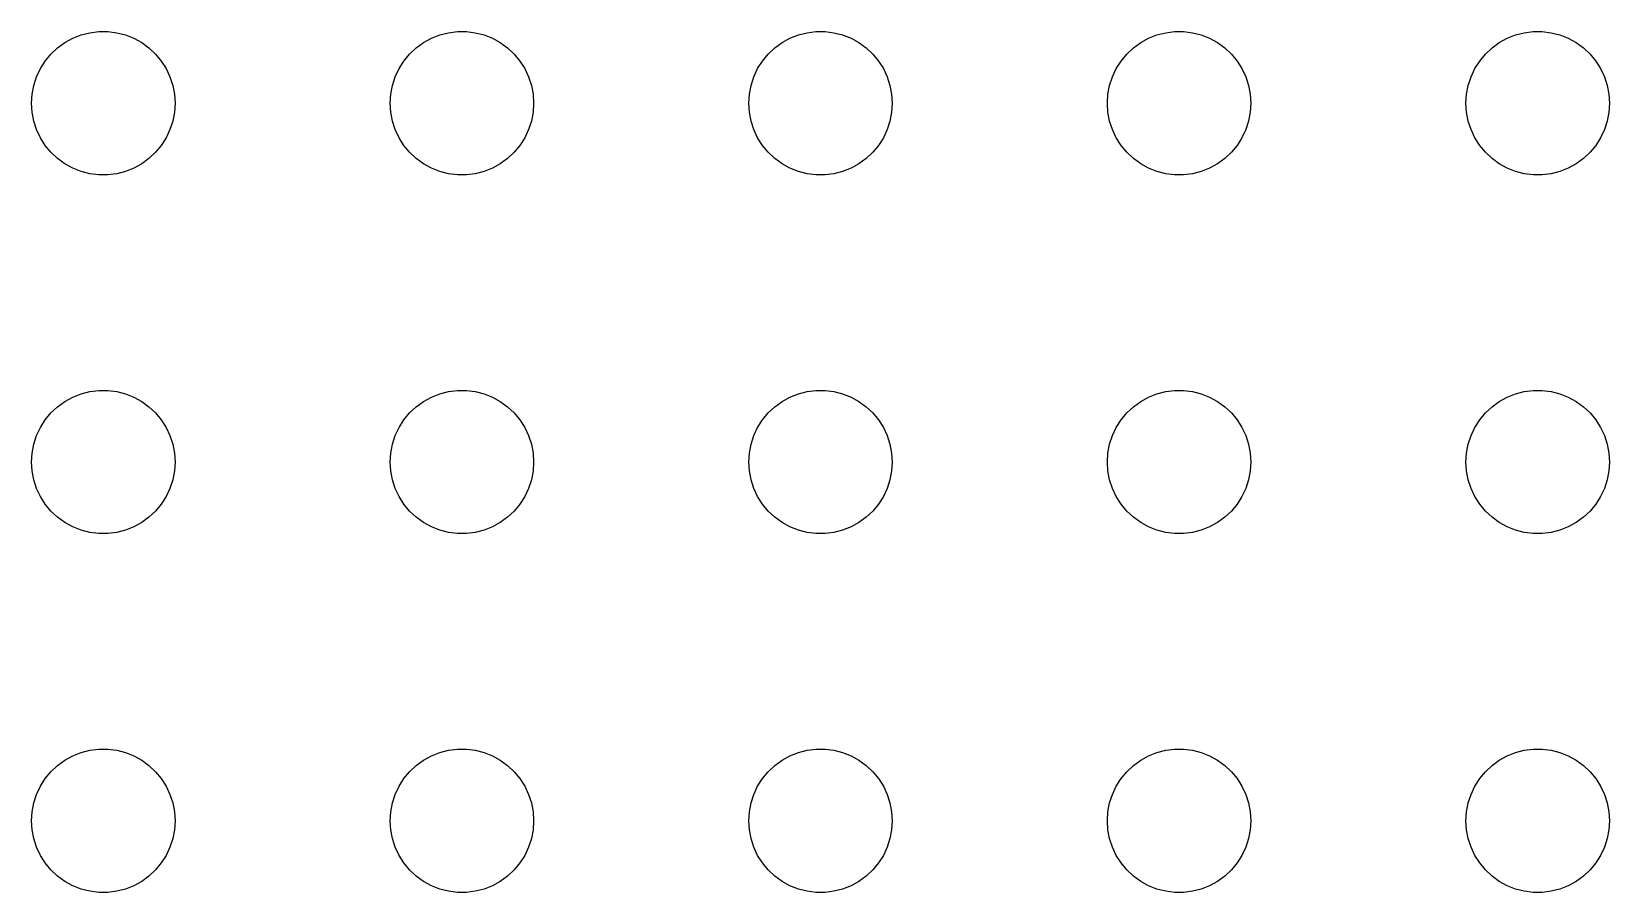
# Model space of a CAD drawing. Header units: metres. Extents: x -172 to 172, y -172 to 172.
# Drawn here: x -78 to -12, y -48 to -12 of the extents above; entities that cross this region are included whole.
import ezdxf

# ---------------------------------------------------------------- set-up
doc = ezdxf.new("R2010")
doc.units = ezdxf.units.M

msp = doc.modelspace()

# ---------------------------------------------------------------- linework, layer by layer
for p, q in [((-76.9123, -12.6884), (-76.6075, -12.467)), ((-76.6075, -12.467), (-76.2773, -12.2855)), ((-76.2773, -12.2855), (-75.927, -12.1468)), ((-75.927, -12.1468), (-75.5621, -12.0531)), ((-75.5621, -12.0531), (-75.1884, -12.0059)), ((-75.1884, -12.0059), (-74.8116, -12.0059)), ((-74.8116, -12.0059), (-74.4379, -12.0531)), ((-74.4379, -12.0531), (-74.073, -12.1468)), ((-74.073, -12.1468), (-73.7227, -12.2855)), ((-73.7227, -12.2855), (-73.3925, -12.467)), ((-73.3925, -12.467), (-73.0877, -12.6884)), ((-61.9123, -12.6884), (-61.6075, -12.467)), ((-61.6075, -12.467), (-61.2773, -12.2855)), ((-61.2773, -12.2855), (-60.927, -12.1468)), ((-60.927, -12.1468), (-60.5621, -12.0531)), ((-60.5621, -12.0531), (-60.1884, -12.0059)), ((-60.1884, -12.0059), (-59.8116, -12.0059)), ((-59.8116, -12.0059), (-59.4379, -12.0531)), ((-59.4379, -12.0531), (-59.0729, -12.1468)), ((-59.0729, -12.1468), (-58.7227, -12.2855)), ((-58.7227, -12.2855), (-58.3925, -12.467)), ((-58.3925, -12.467), (-58.0877, -12.6884)), ((-46.9123, -12.6884), (-46.6075, -12.467)), ((-46.6075, -12.467), (-46.2773, -12.2855)), ((-46.2773, -12.2855), (-45.927, -12.1468)), ((-45.927, -12.1468), (-45.5621, -12.0531)), ((-45.5621, -12.0531), (-45.1884, -12.0059)), ((-45.1884, -12.0059), (-44.8116, -12.0059)), ((-44.8116, -12.0059), (-44.4379, -12.0531)), ((-44.4379, -12.0531), (-44.0729, -12.1468)), ((-44.0729, -12.1468), (-43.7227, -12.2855)), ((-43.7227, -12.2855), (-43.3925, -12.467)), ((-43.3925, -12.467), (-43.0877, -12.6884)), ((-31.9123, -12.6884), (-31.6075, -12.467)), ((-31.6075, -12.467), (-31.2773, -12.2855)), ((-31.2773, -12.2855), (-30.927, -12.1468)), ((-30.927, -12.1468), (-30.5621, -12.0531)), ((-30.5621, -12.0531), (-30.1884, -12.0059)), ((-30.1884, -12.0059), (-29.8116, -12.0059)), ((-29.8116, -12.0059), (-29.4379, -12.0531)), ((-29.4379, -12.0531), (-29.0729, -12.1468)), ((-29.0729, -12.1468), (-28.7227, -12.2855)), ((-28.7227, -12.2855), (-28.3925, -12.467)), ((-28.3925, -12.467), (-28.0877, -12.6884)), ((-16.9123, -12.6884), (-16.6075, -12.467)), ((-16.6075, -12.467), (-16.2773, -12.2855)), ((-16.2773, -12.2855), (-15.927, -12.1468)), ((-15.927, -12.1468), (-15.5621, -12.0531)), ((-15.5621, -12.0531), (-15.1884, -12.0059)), ((-15.1884, -12.0059), (-14.8116, -12.0059)), ((-14.8116, -12.0059), (-14.4379, -12.0531)), ((-14.4379, -12.0531), (-14.0729, -12.1468)), ((-14.0729, -12.1468), (-13.7227, -12.2855)), ((-13.7227, -12.2855), (-13.3925, -12.467)), ((-13.3925, -12.467), (-13.0877, -12.6884)), ((-77.427, -13.2366), (-77.1869, -12.9464)), ((-77.1869, -12.9464), (-76.9123, -12.6884)), ((-73.0877, -12.6884), (-72.8131, -12.9464)), ((-72.8131, -12.9464), (-72.573, -13.2366)), ((-62.427, -13.2366), (-62.1869, -12.9464)), ((-62.1869, -12.9464), (-61.9123, -12.6884)), ((-58.0877, -12.6884), (-57.8131, -12.9464)), ((-57.8131, -12.9464), (-57.5729, -13.2366)), ((-47.427, -13.2366), (-47.1869, -12.9464)), ((-47.1869, -12.9464), (-46.9123, -12.6884)), ((-43.0877, -12.6884), (-42.8131, -12.9464)), ((-42.8131, -12.9464), (-42.5729, -13.2366)), ((-32.427, -13.2366), (-32.1869, -12.9464)), ((-32.1869, -12.9464), (-31.9123, -12.6884)), ((-28.0877, -12.6884), (-27.8131, -12.9464)), ((-27.8131, -12.9464), (-27.5729, -13.2366)), ((-17.427, -13.2366), (-17.1869, -12.9464)), ((-17.1869, -12.9464), (-16.9123, -12.6884)), ((-13.0877, -12.6884), (-12.8131, -12.9464)), ((-12.8131, -12.9464), (-12.5729, -13.2366)), ((-77.7893, -13.8956), (-77.6289, -13.5547)), ((-77.6289, -13.5547), (-77.427, -13.2366)), ((-72.573, -13.2366), (-72.3711, -13.5547)), ((-72.3711, -13.5547), (-72.2107, -13.8956)), ((-62.7893, -13.8956), (-62.6289, -13.5547)), ((-62.6289, -13.5547), (-62.427, -13.2366)), ((-57.5729, -13.2366), (-57.3711, -13.5547)), ((-57.3711, -13.5547), (-57.2107, -13.8956)), ((-47.7893, -13.8956), (-47.6289, -13.5547)), ((-47.6289, -13.5547), (-47.427, -13.2366)), ((-42.5729, -13.2366), (-42.3711, -13.5547)), ((-42.3711, -13.5547), (-42.2107, -13.8956)), ((-32.7893, -13.8956), (-32.6289, -13.5547)), ((-32.6289, -13.5547), (-32.427, -13.2366)), ((-27.5729, -13.2366), (-27.3711, -13.5547)), ((-27.3711, -13.5547), (-27.2107, -13.8956)), ((-17.7893, -13.8956), (-17.6289, -13.5547)), ((-17.6289, -13.5547), (-17.427, -13.2366)), ((-12.5729, -13.2366), (-12.3711, -13.5547)), ((-12.3711, -13.5547), (-12.2107, -13.8956)), ((-77.9763, -14.624), (-77.9057, -14.2539)), ((-77.9057, -14.2539), (-77.7893, -13.8956)), ((-72.2107, -13.8956), (-72.0943, -14.2539)), ((-72.0943, -14.2539), (-72.0237, -14.624)), ((-62.9763, -14.624), (-62.9057, -14.2539)), ((-62.9057, -14.2539), (-62.7893, -13.8956)), ((-57.2107, -13.8956), (-57.0942, -14.2539)), ((-57.0942, -14.2539), (-57.0237, -14.624)), ((-47.9763, -14.624), (-47.9057, -14.2539)), ((-47.9057, -14.2539), (-47.7893, -13.8956)), ((-42.2107, -13.8956), (-42.0942, -14.2539)), ((-42.0942, -14.2539), (-42.0237, -14.624)), ((-32.9763, -14.624), (-32.9057, -14.2539)), ((-32.9057, -14.2539), (-32.7893, -13.8956)), ((-27.2107, -13.8956), (-27.0942, -14.2539)), ((-27.0942, -14.2539), (-27.0237, -14.624)), ((-17.9763, -14.624), (-17.9057, -14.2539)), ((-17.9057, -14.2539), (-17.7893, -13.8956)), ((-12.2107, -13.8956), (-12.0942, -14.2539)), ((-12.0942, -14.2539), (-12.0237, -14.624)), ((-78, -15), (-77.9763, -14.624)), ((-77.9763, -15.376), (-78, -15)), ((-72.0237, -14.624), (-72, -15)), ((-72, -15), (-72.0237, -15.376)), ((-63, -15), (-62.9763, -14.624)), ((-62.9763, -15.376), (-63, -15)), ((-57.0237, -14.624), (-57, -15)), ((-57, -15), (-57.0237, -15.376)), ((-48, -15), (-47.9763, -14.624)), ((-47.9763, -15.376), (-48, -15)), ((-42.0237, -14.624), (-42, -15)), ((-42, -15), (-42.0237, -15.376)), ((-33, -15), (-32.9763, -14.624)), ((-32.9763, -15.376), (-33, -15)), ((-27.0237, -14.624), (-27, -15)), ((-27, -15), (-27.0237, -15.376)), ((-18, -15), (-17.9763, -14.624)), ((-17.9763, -15.376), (-18, -15)), ((-12.0237, -14.624), (-12, -15)), ((-12, -15), (-12.0237, -15.376)), ((-77.9057, -15.7461), (-77.9763, -15.376)), ((-77.7893, -16.1044), (-77.9057, -15.7461)), ((-72.0943, -15.7461), (-72.2107, -16.1044)), ((-72.0237, -15.376), (-72.0943, -15.7461)), ((-62.9057, -15.7461), (-62.9763, -15.376)), ((-62.7893, -16.1044), (-62.9057, -15.7461)), ((-57.0942, -15.7461), (-57.2107, -16.1044)), ((-57.0237, -15.376), (-57.0942, -15.7461)), ((-47.9057, -15.7461), (-47.9763, -15.376)), ((-47.7893, -16.1044), (-47.9057, -15.7461)), ((-42.0942, -15.7461), (-42.2107, -16.1044)), ((-42.0237, -15.376), (-42.0942, -15.7461)), ((-32.9057, -15.7461), (-32.9763, -15.376)), ((-32.7893, -16.1044), (-32.9057, -15.7461)), ((-27.0942, -15.7461), (-27.2107, -16.1044)), ((-27.0237, -15.376), (-27.0942, -15.7461)), ((-17.9057, -15.7461), (-17.9763, -15.376)), ((-17.7893, -16.1044), (-17.9057, -15.7461)), ((-12.0942, -15.7461), (-12.2107, -16.1044)), ((-12.0237, -15.376), (-12.0942, -15.7461)), ((-77.6289, -16.4453), (-77.7893, -16.1044)), ((-77.427, -16.7634), (-77.6289, -16.4453)), ((-72.3711, -16.4453), (-72.573, -16.7634)), ((-72.2107, -16.1044), (-72.3711, -16.4453)), ((-62.6289, -16.4453), (-62.7893, -16.1044)), ((-62.427, -16.7634), (-62.6289, -16.4453)), ((-57.3711, -16.4453), (-57.5729, -16.7634)), ((-57.2107, -16.1044), (-57.3711, -16.4453)), ((-47.6289, -16.4453), (-47.7893, -16.1044)), ((-47.427, -16.7634), (-47.6289, -16.4453)), ((-42.3711, -16.4453), (-42.5729, -16.7634)), ((-42.2107, -16.1044), (-42.3711, -16.4453)), ((-32.6289, -16.4453), (-32.7893, -16.1044)), ((-32.427, -16.7634), (-32.6289, -16.4453)), ((-27.3711, -16.4453), (-27.5729, -16.7634)), ((-27.2107, -16.1044), (-27.3711, -16.4453)), ((-17.6289, -16.4453), (-17.7893, -16.1044)), ((-17.427, -16.7634), (-17.6289, -16.4453)), ((-12.3711, -16.4453), (-12.5729, -16.7634)), ((-12.2107, -16.1044), (-12.3711, -16.4453)), ((-77.1869, -17.0536), (-77.427, -16.7634)), ((-76.9123, -17.3115), (-77.1869, -17.0536)), ((-72.8131, -17.0536), (-73.0877, -17.3115)), ((-72.573, -16.7634), (-72.8131, -17.0536)), ((-62.1869, -17.0536), (-62.427, -16.7634)), ((-61.9123, -17.3115), (-62.1869, -17.0536)), ((-57.8131, -17.0536), (-58.0877, -17.3115)), ((-57.5729, -16.7634), (-57.8131, -17.0536)), ((-47.1869, -17.0536), (-47.427, -16.7634)), ((-46.9123, -17.3115), (-47.1869, -17.0536)), ((-42.8131, -17.0536), (-43.0877, -17.3115)), ((-42.5729, -16.7634), (-42.8131, -17.0536)), ((-32.1869, -17.0536), (-32.427, -16.7634)), ((-31.9123, -17.3115), (-32.1869, -17.0536)), ((-27.8131, -17.0536), (-28.0877, -17.3115)), ((-27.5729, -16.7634), (-27.8131, -17.0536)), ((-17.1869, -17.0536), (-17.427, -16.7634)), ((-16.9123, -17.3115), (-17.1869, -17.0536)), ((-12.8131, -17.0536), (-13.0877, -17.3115)), ((-12.5729, -16.7634), (-12.8131, -17.0536)), ((-76.6075, -17.533), (-76.9123, -17.3115)), ((-76.2773, -17.7145), (-76.6075, -17.533)), ((-75.927, -17.8532), (-76.2773, -17.7145)), ((-73.7227, -17.7145), (-74.073, -17.8532)), ((-73.3925, -17.533), (-73.7227, -17.7145)), ((-73.0877, -17.3115), (-73.3925, -17.533)), ((-61.6075, -17.533), (-61.9123, -17.3115)), ((-61.2773, -17.7145), (-61.6075, -17.533)), ((-60.927, -17.8532), (-61.2773, -17.7145)), ((-58.7227, -17.7145), (-59.0729, -17.8532)), ((-58.3925, -17.533), (-58.7227, -17.7145)), ((-58.0877, -17.3115), (-58.3925, -17.533)), ((-46.6075, -17.533), (-46.9123, -17.3115)), ((-46.2773, -17.7145), (-46.6075, -17.533)), ((-45.927, -17.8532), (-46.2773, -17.7145)), ((-43.7227, -17.7145), (-44.0729, -17.8532)), ((-43.3925, -17.533), (-43.7227, -17.7145)), ((-43.0877, -17.3115), (-43.3925, -17.533)), ((-31.6075, -17.533), (-31.9123, -17.3115)), ((-31.2773, -17.7145), (-31.6075, -17.533)), ((-30.927, -17.8532), (-31.2773, -17.7145)), ((-28.7227, -17.7145), (-29.0729, -17.8532)), ((-28.3925, -17.533), (-28.7227, -17.7145)), ((-28.0877, -17.3115), (-28.3925, -17.533)), ((-16.6075, -17.533), (-16.9123, -17.3115)), ((-16.2773, -17.7145), (-16.6075, -17.533)), ((-15.927, -17.8532), (-16.2773, -17.7145)), ((-13.7227, -17.7145), (-14.0729, -17.8532)), ((-13.3925, -17.533), (-13.7227, -17.7145)), ((-13.0877, -17.3115), (-13.3925, -17.533)), ((-75.5621, -17.9469), (-75.927, -17.8532)), ((-75.1884, -17.9941), (-75.5621, -17.9469)), ((-74.8116, -17.9941), (-75.1884, -17.9941)), ((-74.4379, -17.9469), (-74.8116, -17.9941)), ((-74.073, -17.8532), (-74.4379, -17.9469)), ((-60.5621, -17.9469), (-60.927, -17.8532)), ((-60.1884, -17.9941), (-60.5621, -17.9469)), ((-59.8116, -17.9941), (-60.1884, -17.9941)), ((-59.4379, -17.9469), (-59.8116, -17.9941)), ((-59.0729, -17.8532), (-59.4379, -17.9469)), ((-45.5621, -17.9469), (-45.927, -17.8532)), ((-45.1884, -17.9941), (-45.5621, -17.9469)), ((-44.8116, -17.9941), (-45.1884, -17.9941)), ((-44.4379, -17.9469), (-44.8116, -17.9941)), ((-44.0729, -17.8532), (-44.4379, -17.9469)), ((-30.5621, -17.9469), (-30.927, -17.8532)), ((-30.1884, -17.9941), (-30.5621, -17.9469)), ((-29.8116, -17.9941), (-30.1884, -17.9941)), ((-29.4379, -17.9469), (-29.8116, -17.9941)), ((-29.0729, -17.8532), (-29.4379, -17.9469)), ((-15.5621, -17.9469), (-15.927, -17.8532)), ((-15.1884, -17.9941), (-15.5621, -17.9469)), ((-14.8116, -17.9941), (-15.1884, -17.9941)), ((-14.4379, -17.9469), (-14.8116, -17.9941)), ((-14.0729, -17.8532), (-14.4379, -17.9469)), ((-75.927, -27.1468), (-75.5621, -27.0531)), ((-75.5621, -27.0531), (-75.1884, -27.0059)), ((-75.1884, -27.0059), (-74.8116, -27.0059)), ((-74.8116, -27.0059), (-74.4379, -27.0531)), ((-74.4379, -27.0531), (-74.073, -27.1468)), ((-60.927, -27.1468), (-60.5621, -27.0531)), ((-60.5621, -27.0531), (-60.1884, -27.0059)), ((-60.1884, -27.0059), (-59.8116, -27.0059)), ((-59.8116, -27.0059), (-59.4379, -27.0531)), ((-59.4379, -27.0531), (-59.0729, -27.1468)), ((-45.927, -27.1468), (-45.5621, -27.0531)), ((-45.5621, -27.0531), (-45.1884, -27.0059)), ((-45.1884, -27.0059), (-44.8116, -27.0059)), ((-44.8116, -27.0059), (-44.4379, -27.0531)), ((-44.4379, -27.0531), (-44.0729, -27.1468)), ((-30.927, -27.1468), (-30.5621, -27.0531)), ((-30.5621, -27.0531), (-30.1884, -27.0059)), ((-30.1884, -27.0059), (-29.8116, -27.0059)), ((-29.8116, -27.0059), (-29.4379, -27.0531)), ((-29.4379, -27.0531), (-29.0729, -27.1468)), ((-15.927, -27.1468), (-15.5621, -27.0531)), ((-15.5621, -27.0531), (-15.1884, -27.0059)), ((-15.1884, -27.0059), (-14.8116, -27.0059)), ((-14.8116, -27.0059), (-14.4379, -27.0531)), ((-14.4379, -27.0531), (-14.0729, -27.1468)), ((-77.1869, -27.9464), (-76.9123, -27.6884)), ((-76.9123, -27.6884), (-76.6075, -27.467)), ((-76.6075, -27.467), (-76.2773, -27.2855)), ((-76.2773, -27.2855), (-75.927, -27.1468)), ((-74.073, -27.1468), (-73.7227, -27.2855)), ((-73.7227, -27.2855), (-73.3925, -27.467)), ((-73.3925, -27.467), (-73.0877, -27.6884)), ((-73.0877, -27.6884), (-72.8131, -27.9464)), ((-62.1869, -27.9464), (-61.9123, -27.6884)), ((-61.9123, -27.6884), (-61.6075, -27.467)), ((-61.6075, -27.467), (-61.2773, -27.2855)), ((-61.2773, -27.2855), (-60.927, -27.1468)), ((-59.0729, -27.1468), (-58.7227, -27.2855)), ((-58.7227, -27.2855), (-58.3925, -27.467)), ((-58.3925, -27.467), (-58.0877, -27.6884)), ((-58.0877, -27.6884), (-57.8131, -27.9464)), ((-47.1869, -27.9464), (-46.9123, -27.6884)), ((-46.9123, -27.6884), (-46.6075, -27.467)), ((-46.6075, -27.467), (-46.2773, -27.2855)), ((-46.2773, -27.2855), (-45.927, -27.1468)), ((-44.0729, -27.1468), (-43.7227, -27.2855)), ((-43.7227, -27.2855), (-43.3925, -27.467)), ((-43.3925, -27.467), (-43.0877, -27.6884)), ((-43.0877, -27.6884), (-42.8131, -27.9464)), ((-32.1869, -27.9464), (-31.9123, -27.6884)), ((-31.9123, -27.6884), (-31.6075, -27.467)), ((-31.6075, -27.467), (-31.2773, -27.2855)), ((-31.2773, -27.2855), (-30.927, -27.1468)), ((-29.0729, -27.1468), (-28.7227, -27.2855)), ((-28.7227, -27.2855), (-28.3925, -27.467)), ((-28.3925, -27.467), (-28.0877, -27.6884)), ((-28.0877, -27.6884), (-27.8131, -27.9464)), ((-17.1869, -27.9464), (-16.9123, -27.6884)), ((-16.9123, -27.6884), (-16.6075, -27.467)), ((-16.6075, -27.467), (-16.2773, -27.2855)), ((-16.2773, -27.2855), (-15.927, -27.1468)), ((-14.0729, -27.1468), (-13.7227, -27.2855)), ((-13.7227, -27.2855), (-13.3925, -27.467)), ((-13.3925, -27.467), (-13.0877, -27.6884)), ((-13.0877, -27.6884), (-12.8131, -27.9464)), ((-77.6289, -28.5547), (-77.427, -28.2366)), ((-77.427, -28.2366), (-77.1869, -27.9464)), ((-72.8131, -27.9464), (-72.573, -28.2366)), ((-72.573, -28.2366), (-72.3711, -28.5547)), ((-62.6289, -28.5547), (-62.427, -28.2366)), ((-62.427, -28.2366), (-62.1869, -27.9464)), ((-57.8131, -27.9464), (-57.5729, -28.2366)), ((-57.5729, -28.2366), (-57.3711, -28.5547)), ((-47.6289, -28.5547), (-47.427, -28.2366)), ((-47.427, -28.2366), (-47.1869, -27.9464)), ((-42.8131, -27.9464), (-42.5729, -28.2366)), ((-42.5729, -28.2366), (-42.3711, -28.5547)), ((-32.6289, -28.5547), (-32.427, -28.2366)), ((-32.427, -28.2366), (-32.1869, -27.9464)), ((-27.8131, -27.9464), (-27.5729, -28.2366)), ((-27.5729, -28.2366), (-27.3711, -28.5547)), ((-17.6289, -28.5547), (-17.427, -28.2366)), ((-17.427, -28.2366), (-17.1869, -27.9464)), ((-12.8131, -27.9464), (-12.5729, -28.2366)), ((-12.5729, -28.2366), (-12.3711, -28.5547)), ((-77.9057, -29.2539), (-77.7893, -28.8956)), ((-77.7893, -28.8956), (-77.6289, -28.5547)), ((-72.3711, -28.5547), (-72.2107, -28.8956)), ((-72.2107, -28.8956), (-72.0943, -29.2539)), ((-62.9057, -29.2539), (-62.7893, -28.8956)), ((-62.7893, -28.8956), (-62.6289, -28.5547)), ((-57.3711, -28.5547), (-57.2107, -28.8956)), ((-57.2107, -28.8956), (-57.0942, -29.2539)), ((-47.9057, -29.2539), (-47.7893, -28.8956)), ((-47.7893, -28.8956), (-47.6289, -28.5547)), ((-42.3711, -28.5547), (-42.2107, -28.8956)), ((-42.2107, -28.8956), (-42.0942, -29.2539)), ((-32.9057, -29.2539), (-32.7893, -28.8956)), ((-32.7893, -28.8956), (-32.6289, -28.5547)), ((-27.3711, -28.5547), (-27.2107, -28.8956)), ((-27.2107, -28.8956), (-27.0942, -29.2539)), ((-17.9057, -29.2539), (-17.7893, -28.8956)), ((-17.7893, -28.8956), (-17.6289, -28.5547)), ((-12.3711, -28.5547), (-12.2107, -28.8956)), ((-12.2107, -28.8956), (-12.0942, -29.2539)), ((-78, -30), (-77.9763, -29.624)), ((-77.9763, -29.624), (-77.9057, -29.2539)), ((-72.0943, -29.2539), (-72.0237, -29.624)), ((-72.0237, -29.624), (-72, -30)), ((-63, -30), (-62.9763, -29.624)), ((-62.9763, -29.624), (-62.9057, -29.2539)), ((-57.0942, -29.2539), (-57.0237, -29.624)), ((-57.0237, -29.624), (-57, -30)), ((-48, -30), (-47.9763, -29.624)), ((-47.9763, -29.624), (-47.9057, -29.2539)), ((-42.0942, -29.2539), (-42.0237, -29.624)), ((-42.0237, -29.624), (-42, -30)), ((-33, -30), (-32.9763, -29.624)), ((-32.9763, -29.624), (-32.9057, -29.2539)), ((-27.0942, -29.2539), (-27.0237, -29.624)), ((-27.0237, -29.624), (-27, -30)), ((-18, -30), (-17.9763, -29.624)), ((-17.9763, -29.624), (-17.9057, -29.2539)), ((-12.0942, -29.2539), (-12.0237, -29.624)), ((-12.0237, -29.624), (-12, -30)), ((-77.9763, -30.376), (-78, -30)), ((-72, -30), (-72.0237, -30.376)), ((-62.9763, -30.376), (-63, -30)), ((-57, -30), (-57.0237, -30.376)), ((-47.9763, -30.376), (-48, -30)), ((-42, -30), (-42.0237, -30.376)), ((-32.9763, -30.376), (-33, -30)), ((-27, -30), (-27.0237, -30.376)), ((-17.9763, -30.376), (-18, -30)), ((-12, -30), (-12.0237, -30.376)), ((-77.9057, -30.7461), (-77.9763, -30.376)), ((-77.7893, -31.1044), (-77.9057, -30.7461)), ((-72.0943, -30.7461), (-72.2107, -31.1044)), ((-72.0237, -30.376), (-72.0943, -30.7461)), ((-62.9057, -30.7461), (-62.9763, -30.376)), ((-62.7893, -31.1044), (-62.9057, -30.7461)), ((-57.0942, -30.7461), (-57.2107, -31.1044)), ((-57.0237, -30.376), (-57.0942, -30.7461)), ((-47.9057, -30.7461), (-47.9763, -30.376)), ((-47.7893, -31.1044), (-47.9057, -30.7461)), ((-42.0942, -30.7461), (-42.2107, -31.1044)), ((-42.0237, -30.376), (-42.0942, -30.7461)), ((-32.9057, -30.7461), (-32.9763, -30.376)), ((-32.7893, -31.1044), (-32.9057, -30.7461)), ((-27.0942, -30.7461), (-27.2107, -31.1044)), ((-27.0237, -30.376), (-27.0942, -30.7461)), ((-17.9057, -30.7461), (-17.9763, -30.376)), ((-17.7893, -31.1044), (-17.9057, -30.7461)), ((-12.0942, -30.7461), (-12.2107, -31.1044)), ((-12.0237, -30.376), (-12.0942, -30.7461)), ((-77.6289, -31.4453), (-77.7893, -31.1044)), ((-77.427, -31.7634), (-77.6289, -31.4453)), ((-72.3711, -31.4453), (-72.573, -31.7634)), ((-72.2107, -31.1044), (-72.3711, -31.4453)), ((-62.6289, -31.4453), (-62.7893, -31.1044)), ((-62.427, -31.7634), (-62.6289, -31.4453)), ((-57.3711, -31.4453), (-57.5729, -31.7634)), ((-57.2107, -31.1044), (-57.3711, -31.4453)), ((-47.6289, -31.4453), (-47.7893, -31.1044)), ((-47.427, -31.7634), (-47.6289, -31.4453)), ((-42.3711, -31.4453), (-42.5729, -31.7634)), ((-42.2107, -31.1044), (-42.3711, -31.4453)), ((-32.6289, -31.4453), (-32.7893, -31.1044)), ((-32.427, -31.7634), (-32.6289, -31.4453)), ((-27.3711, -31.4453), (-27.5729, -31.7634)), ((-27.2107, -31.1044), (-27.3711, -31.4453)), ((-17.6289, -31.4453), (-17.7893, -31.1044)), ((-17.427, -31.7634), (-17.6289, -31.4453)), ((-12.3711, -31.4453), (-12.5729, -31.7634)), ((-12.2107, -31.1044), (-12.3711, -31.4453)), ((-77.1869, -32.0536), (-77.427, -31.7634)), ((-76.9123, -32.3115), (-77.1869, -32.0536)), ((-76.6075, -32.533), (-76.9123, -32.3115)), ((-73.0877, -32.3115), (-73.3925, -32.533)), ((-72.8131, -32.0536), (-73.0877, -32.3115)), ((-72.573, -31.7634), (-72.8131, -32.0536)), ((-62.1869, -32.0536), (-62.427, -31.7634)), ((-61.9123, -32.3115), (-62.1869, -32.0536)), ((-61.6075, -32.533), (-61.9123, -32.3115)), ((-58.0877, -32.3115), (-58.3925, -32.533)), ((-57.8131, -32.0536), (-58.0877, -32.3115)), ((-57.5729, -31.7634), (-57.8131, -32.0536)), ((-47.1869, -32.0536), (-47.427, -31.7634)), ((-46.9123, -32.3115), (-47.1869, -32.0536)), ((-46.6075, -32.533), (-46.9123, -32.3115)), ((-43.0877, -32.3115), (-43.3925, -32.533)), ((-42.8131, -32.0536), (-43.0877, -32.3115)), ((-42.5729, -31.7634), (-42.8131, -32.0536)), ((-32.1869, -32.0536), (-32.427, -31.7634)), ((-31.9123, -32.3115), (-32.1869, -32.0536)), ((-31.6075, -32.533), (-31.9123, -32.3115)), ((-28.0877, -32.3115), (-28.3925, -32.533)), ((-27.8131, -32.0536), (-28.0877, -32.3115)), ((-27.5729, -31.7634), (-27.8131, -32.0536)), ((-17.1869, -32.0536), (-17.427, -31.7634)), ((-16.9123, -32.3115), (-17.1869, -32.0536)), ((-16.6075, -32.533), (-16.9123, -32.3115)), ((-13.0877, -32.3115), (-13.3925, -32.533)), ((-12.8131, -32.0536), (-13.0877, -32.3115)), ((-12.5729, -31.7634), (-12.8131, -32.0536)), ((-76.2773, -32.7145), (-76.6075, -32.533)), ((-75.927, -32.8532), (-76.2773, -32.7145)), ((-75.5621, -32.9469), (-75.927, -32.8532)), ((-75.1884, -32.9941), (-75.5621, -32.9469)), ((-74.8116, -32.9941), (-75.1884, -32.9941)), ((-74.4379, -32.9469), (-74.8116, -32.9941)), ((-74.073, -32.8532), (-74.4379, -32.9469)), ((-73.7227, -32.7145), (-74.073, -32.8532)), ((-73.3925, -32.533), (-73.7227, -32.7145)), ((-61.2773, -32.7145), (-61.6075, -32.533)), ((-60.927, -32.8532), (-61.2773, -32.7145)), ((-60.5621, -32.9469), (-60.927, -32.8532)), ((-60.1884, -32.9941), (-60.5621, -32.9469)), ((-59.8116, -32.9941), (-60.1884, -32.9941)), ((-59.4379, -32.9469), (-59.8116, -32.9941)), ((-59.0729, -32.8532), (-59.4379, -32.9469)), ((-58.7227, -32.7145), (-59.0729, -32.8532)), ((-58.3925, -32.533), (-58.7227, -32.7145)), ((-46.2773, -32.7145), (-46.6075, -32.533)), ((-45.927, -32.8532), (-46.2773, -32.7145)), ((-45.5621, -32.9469), (-45.927, -32.8532)), ((-45.1884, -32.9941), (-45.5621, -32.9469)), ((-44.8116, -32.9941), (-45.1884, -32.9941)), ((-44.4379, -32.9469), (-44.8116, -32.9941)), ((-44.0729, -32.8532), (-44.4379, -32.9469)), ((-43.7227, -32.7145), (-44.0729, -32.8532)), ((-43.3925, -32.533), (-43.7227, -32.7145)), ((-31.2773, -32.7145), (-31.6075, -32.533)), ((-30.927, -32.8532), (-31.2773, -32.7145)), ((-30.5621, -32.9469), (-30.927, -32.8532)), ((-30.1884, -32.9941), (-30.5621, -32.9469)), ((-29.8116, -32.9941), (-30.1884, -32.9941)), ((-29.4379, -32.9469), (-29.8116, -32.9941)), ((-29.0729, -32.8532), (-29.4379, -32.9469)), ((-28.7227, -32.7145), (-29.0729, -32.8532)), ((-28.3925, -32.533), (-28.7227, -32.7145)), ((-16.2773, -32.7145), (-16.6075, -32.533)), ((-15.927, -32.8532), (-16.2773, -32.7145)), ((-15.5621, -32.9469), (-15.927, -32.8532)), ((-15.1884, -32.9941), (-15.5621, -32.9469)), ((-14.8116, -32.9941), (-15.1884, -32.9941)), ((-14.4379, -32.9469), (-14.8116, -32.9941)), ((-14.0729, -32.8532), (-14.4379, -32.9469)), ((-13.7227, -32.7145), (-14.0729, -32.8532)), ((-13.3925, -32.533), (-13.7227, -32.7145)), ((-76.2773, -42.2855), (-75.927, -42.1468)), ((-75.927, -42.1468), (-75.5621, -42.0531)), ((-75.5621, -42.0531), (-75.1884, -42.0059)), ((-75.1884, -42.0059), (-74.8116, -42.0059)), ((-74.8116, -42.0059), (-74.4379, -42.0531)), ((-74.4379, -42.0531), (-74.073, -42.1468)), ((-74.073, -42.1468), (-73.7227, -42.2855)), ((-61.2773, -42.2855), (-60.927, -42.1468)), ((-60.927, -42.1468), (-60.5621, -42.0531)), ((-60.5621, -42.0531), (-60.1884, -42.0059)), ((-60.1884, -42.0059), (-59.8116, -42.0059)), ((-59.8116, -42.0059), (-59.4379, -42.0531)), ((-59.4379, -42.0531), (-59.0729, -42.1468)), ((-59.0729, -42.1468), (-58.7227, -42.2855)), ((-46.2773, -42.2855), (-45.927, -42.1468)), ((-45.927, -42.1468), (-45.5621, -42.0531)), ((-45.5621, -42.0531), (-45.1884, -42.0059)), ((-45.1884, -42.0059), (-44.8116, -42.0059)), ((-44.8116, -42.0059), (-44.4379, -42.0531)), ((-44.4379, -42.0531), (-44.0729, -42.1468)), ((-44.0729, -42.1468), (-43.7227, -42.2855)), ((-31.2773, -42.2855), (-30.927, -42.1468)), ((-30.927, -42.1468), (-30.5621, -42.0531)), ((-30.5621, -42.0531), (-30.1884, -42.0059)), ((-30.1884, -42.0059), (-29.8116, -42.0059)), ((-29.8116, -42.0059), (-29.4379, -42.0531)), ((-29.4379, -42.0531), (-29.0729, -42.1468)), ((-29.0729, -42.1468), (-28.7227, -42.2855)), ((-16.2773, -42.2855), (-15.927, -42.1468)), ((-15.927, -42.1468), (-15.5621, -42.0531)), ((-15.5621, -42.0531), (-15.1884, -42.0059)), ((-15.1884, -42.0059), (-14.8116, -42.0059)), ((-14.8116, -42.0059), (-14.4379, -42.0531)), ((-14.4379, -42.0531), (-14.0729, -42.1468)), ((-14.0729, -42.1468), (-13.7227, -42.2855)), ((-77.1869, -42.9464), (-76.9123, -42.6885)), ((-76.9123, -42.6885), (-76.6075, -42.467)), ((-76.6075, -42.467), (-76.2773, -42.2855)), ((-73.7227, -42.2855), (-73.3925, -42.467)), ((-73.3925, -42.467), (-73.0877, -42.6885)), ((-73.0877, -42.6885), (-72.8131, -42.9464)), ((-62.1869, -42.9464), (-61.9123, -42.6885)), ((-61.9123, -42.6885), (-61.6075, -42.467)), ((-61.6075, -42.467), (-61.2773, -42.2855)), ((-58.7227, -42.2855), (-58.3925, -42.467)), ((-58.3925, -42.467), (-58.0877, -42.6885)), ((-58.0877, -42.6885), (-57.8131, -42.9464)), ((-47.1869, -42.9464), (-46.9123, -42.6885)), ((-46.9123, -42.6885), (-46.6075, -42.467)), ((-46.6075, -42.467), (-46.2773, -42.2855)), ((-43.7227, -42.2855), (-43.3925, -42.467)), ((-43.3925, -42.467), (-43.0877, -42.6885)), ((-43.0877, -42.6885), (-42.8131, -42.9464)), ((-32.1869, -42.9464), (-31.9123, -42.6885)), ((-31.9123, -42.6885), (-31.6075, -42.467)), ((-31.6075, -42.467), (-31.2773, -42.2855)), ((-28.7227, -42.2855), (-28.3925, -42.467)), ((-28.3925, -42.467), (-28.0877, -42.6885)), ((-28.0877, -42.6885), (-27.8131, -42.9464)), ((-17.1869, -42.9464), (-16.9123, -42.6885)), ((-16.9123, -42.6885), (-16.6075, -42.467)), ((-16.6075, -42.467), (-16.2773, -42.2855)), ((-13.7227, -42.2855), (-13.3925, -42.467)), ((-13.3925, -42.467), (-13.0877, -42.6885)), ((-13.0877, -42.6885), (-12.8131, -42.9464)), ((-77.7893, -43.8956), (-77.6289, -43.5547)), ((-77.6289, -43.5547), (-77.427, -43.2366)), ((-77.427, -43.2366), (-77.1869, -42.9464)), ((-72.8131, -42.9464), (-72.573, -43.2366)), ((-72.573, -43.2366), (-72.3711, -43.5547)), ((-72.3711, -43.5547), (-72.2107, -43.8956)), ((-62.7893, -43.8956), (-62.6289, -43.5547)), ((-62.6289, -43.5547), (-62.427, -43.2366)), ((-62.427, -43.2366), (-62.1869, -42.9464)), ((-57.8131, -42.9464), (-57.5729, -43.2366)), ((-57.5729, -43.2366), (-57.3711, -43.5547)), ((-57.3711, -43.5547), (-57.2107, -43.8956)), ((-47.7893, -43.8956), (-47.6289, -43.5547)), ((-47.6289, -43.5547), (-47.427, -43.2366)), ((-47.427, -43.2366), (-47.1869, -42.9464)), ((-42.8131, -42.9464), (-42.5729, -43.2366)), ((-42.5729, -43.2366), (-42.3711, -43.5547)), ((-42.3711, -43.5547), (-42.2107, -43.8956)), ((-32.7893, -43.8956), (-32.6289, -43.5547)), ((-32.6289, -43.5547), (-32.427, -43.2366)), ((-32.427, -43.2366), (-32.1869, -42.9464)), ((-27.8131, -42.9464), (-27.5729, -43.2366)), ((-27.5729, -43.2366), (-27.3711, -43.5547)), ((-27.3711, -43.5547), (-27.2107, -43.8956)), ((-17.7893, -43.8956), (-17.6289, -43.5547)), ((-17.6289, -43.5547), (-17.427, -43.2366)), ((-17.427, -43.2366), (-17.1869, -42.9464)), ((-12.8131, -42.9464), (-12.5729, -43.2366)), ((-12.5729, -43.2366), (-12.3711, -43.5547)), ((-12.3711, -43.5547), (-12.2107, -43.8956)), ((-77.9057, -44.2539), (-77.7893, -43.8956)), ((-72.2107, -43.8956), (-72.0943, -44.2539)), ((-62.9057, -44.2539), (-62.7893, -43.8956)), ((-57.2107, -43.8956), (-57.0942, -44.2539)), ((-47.9057, -44.2539), (-47.7893, -43.8956)), ((-42.2107, -43.8956), (-42.0942, -44.2539)), ((-32.9057, -44.2539), (-32.7893, -43.8956)), ((-27.2107, -43.8956), (-27.0942, -44.2539)), ((-17.9057, -44.2539), (-17.7893, -43.8956)), ((-12.2107, -43.8956), (-12.0942, -44.2539)), ((-78, -45), (-77.9763, -44.624)), ((-77.9763, -44.624), (-77.9057, -44.2539)), ((-72.0943, -44.2539), (-72.0237, -44.624)), ((-72.0237, -44.624), (-72, -45)), ((-63, -45), (-62.9763, -44.624)), ((-62.9763, -44.624), (-62.9057, -44.2539)), ((-57.0942, -44.2539), (-57.0237, -44.624)), ((-57.0237, -44.624), (-57, -45)), ((-48, -45), (-47.9763, -44.624)), ((-47.9763, -44.624), (-47.9057, -44.2539)), ((-42.0942, -44.2539), (-42.0237, -44.624)), ((-42.0237, -44.624), (-42, -45)), ((-33, -45), (-32.9763, -44.624)), ((-32.9763, -44.624), (-32.9057, -44.2539)), ((-27.0942, -44.2539), (-27.0237, -44.624)), ((-27.0237, -44.624), (-27, -45)), ((-18, -45), (-17.9763, -44.624)), ((-17.9763, -44.624), (-17.9057, -44.2539)), ((-12.0942, -44.2539), (-12.0237, -44.624)), ((-12.0237, -44.624), (-12, -45)), ((-77.9763, -45.376), (-78, -45)), ((-77.9057, -45.7461), (-77.9763, -45.376)), ((-72.0237, -45.376), (-72.0943, -45.7461)), ((-72, -45), (-72.0237, -45.376)), ((-62.9763, -45.376), (-63, -45)), ((-62.9057, -45.7461), (-62.9763, -45.376)), ((-57.0237, -45.376), (-57.0942, -45.7461)), ((-57, -45), (-57.0237, -45.376)), ((-47.9763, -45.376), (-48, -45)), ((-47.9057, -45.7461), (-47.9763, -45.376)), ((-42.0237, -45.376), (-42.0942, -45.7461)), ((-42, -45), (-42.0237, -45.376)), ((-32.9763, -45.376), (-33, -45)), ((-32.9057, -45.7461), (-32.9763, -45.376)), ((-27.0237, -45.376), (-27.0942, -45.7461)), ((-27, -45), (-27.0237, -45.376)), ((-17.9763, -45.376), (-18, -45)), ((-17.9057, -45.7461), (-17.9763, -45.376)), ((-12.0237, -45.376), (-12.0942, -45.7461)), ((-12, -45), (-12.0237, -45.376)), ((-77.7893, -46.1044), (-77.9057, -45.7461)), ((-77.6289, -46.4453), (-77.7893, -46.1044)), ((-72.2107, -46.1044), (-72.3711, -46.4453)), ((-72.0943, -45.7461), (-72.2107, -46.1044)), ((-62.7893, -46.1044), (-62.9057, -45.7461)), ((-62.6289, -46.4453), (-62.7893, -46.1044)), ((-57.2107, -46.1044), (-57.3711, -46.4453)), ((-57.0942, -45.7461), (-57.2107, -46.1044)), ((-47.7893, -46.1044), (-47.9057, -45.7461)), ((-47.6289, -46.4453), (-47.7893, -46.1044)), ((-42.2107, -46.1044), (-42.3711, -46.4453)), ((-42.0942, -45.7461), (-42.2107, -46.1044)), ((-32.7893, -46.1044), (-32.9057, -45.7461)), ((-32.6289, -46.4453), (-32.7893, -46.1044)), ((-27.2107, -46.1044), (-27.3711, -46.4453)), ((-27.0942, -45.7461), (-27.2107, -46.1044)), ((-17.7893, -46.1044), (-17.9057, -45.7461)), ((-17.6289, -46.4453), (-17.7893, -46.1044)), ((-12.2107, -46.1044), (-12.3711, -46.4453)), ((-12.0942, -45.7461), (-12.2107, -46.1044)), ((-77.427, -46.7634), (-77.6289, -46.4453)), ((-77.1869, -47.0536), (-77.427, -46.7634)), ((-72.573, -46.7634), (-72.8131, -47.0536)), ((-72.3711, -46.4453), (-72.573, -46.7634)), ((-62.427, -46.7634), (-62.6289, -46.4453)), ((-62.1869, -47.0536), (-62.427, -46.7634)), ((-57.5729, -46.7634), (-57.8131, -47.0536)), ((-57.3711, -46.4453), (-57.5729, -46.7634)), ((-47.427, -46.7634), (-47.6289, -46.4453)), ((-47.1869, -47.0536), (-47.427, -46.7634)), ((-42.5729, -46.7634), (-42.8131, -47.0536)), ((-42.3711, -46.4453), (-42.5729, -46.7634)), ((-32.427, -46.7634), (-32.6289, -46.4453)), ((-32.1869, -47.0536), (-32.427, -46.7634)), ((-27.5729, -46.7634), (-27.8131, -47.0536)), ((-27.3711, -46.4453), (-27.5729, -46.7634)), ((-17.427, -46.7634), (-17.6289, -46.4453)), ((-17.1869, -47.0536), (-17.427, -46.7634)), ((-12.5729, -46.7634), (-12.8131, -47.0536)), ((-12.3711, -46.4453), (-12.5729, -46.7634)), ((-76.9123, -47.3115), (-77.1869, -47.0536)), ((-76.6075, -47.533), (-76.9123, -47.3115)), ((-73.0877, -47.3115), (-73.3925, -47.533)), ((-72.8131, -47.0536), (-73.0877, -47.3115)), ((-61.9123, -47.3115), (-62.1869, -47.0536)), ((-61.6075, -47.533), (-61.9123, -47.3115)), ((-58.0877, -47.3115), (-58.3925, -47.533)), ((-57.8131, -47.0536), (-58.0877, -47.3115)), ((-46.9123, -47.3115), (-47.1869, -47.0536)), ((-46.6075, -47.533), (-46.9123, -47.3115)), ((-43.0877, -47.3115), (-43.3925, -47.533)), ((-42.8131, -47.0536), (-43.0877, -47.3115)), ((-31.9123, -47.3115), (-32.1869, -47.0536)), ((-31.6075, -47.533), (-31.9123, -47.3115)), ((-28.0877, -47.3115), (-28.3925, -47.533)), ((-27.8131, -47.0536), (-28.0877, -47.3115)), ((-16.9123, -47.3115), (-17.1869, -47.0536)), ((-16.6075, -47.533), (-16.9123, -47.3115)), ((-13.0877, -47.3115), (-13.3925, -47.533)), ((-12.8131, -47.0536), (-13.0877, -47.3115)), ((-76.2773, -47.7145), (-76.6075, -47.533)), ((-75.927, -47.8532), (-76.2773, -47.7145)), ((-75.5621, -47.9469), (-75.927, -47.8532)), ((-75.1884, -47.9941), (-75.5621, -47.9469)), ((-74.8116, -47.9941), (-75.1884, -47.9941)), ((-74.4379, -47.9469), (-74.8116, -47.9941)), ((-74.073, -47.8532), (-74.4379, -47.9469)), ((-73.7227, -47.7145), (-74.073, -47.8532)), ((-73.3925, -47.533), (-73.7227, -47.7145)), ((-61.2773, -47.7145), (-61.6075, -47.533)), ((-60.927, -47.8532), (-61.2773, -47.7145)), ((-60.5621, -47.9469), (-60.927, -47.8532)), ((-60.1884, -47.9941), (-60.5621, -47.9469)), ((-59.8116, -47.9941), (-60.1884, -47.9941)), ((-59.4379, -47.9469), (-59.8116, -47.9941)), ((-59.0729, -47.8532), (-59.4379, -47.9469)), ((-58.7227, -47.7145), (-59.0729, -47.8532)), ((-58.3925, -47.533), (-58.7227, -47.7145)), ((-46.2773, -47.7145), (-46.6075, -47.533)), ((-45.927, -47.8532), (-46.2773, -47.7145)), ((-45.5621, -47.9469), (-45.927, -47.8532)), ((-45.1884, -47.9941), (-45.5621, -47.9469)), ((-44.8116, -47.9941), (-45.1884, -47.9941)), ((-44.4379, -47.9469), (-44.8116, -47.9941)), ((-44.0729, -47.8532), (-44.4379, -47.9469)), ((-43.7227, -47.7145), (-44.0729, -47.8532)), ((-43.3925, -47.533), (-43.7227, -47.7145)), ((-31.2773, -47.7145), (-31.6075, -47.533)), ((-30.927, -47.8532), (-31.2773, -47.7145)), ((-30.5621, -47.9469), (-30.927, -47.8532)), ((-30.1884, -47.9941), (-30.5621, -47.9469)), ((-29.8116, -47.9941), (-30.1884, -47.9941)), ((-29.4379, -47.9469), (-29.8116, -47.9941)), ((-29.0729, -47.8532), (-29.4379, -47.9469)), ((-28.7227, -47.7145), (-29.0729, -47.8532)), ((-28.3925, -47.533), (-28.7227, -47.7145)), ((-16.2773, -47.7145), (-16.6075, -47.533)), ((-15.927, -47.8532), (-16.2773, -47.7145)), ((-15.5621, -47.9469), (-15.927, -47.8532)), ((-15.1884, -47.9941), (-15.5621, -47.9469)), ((-14.8116, -47.9941), (-15.1884, -47.9941)), ((-14.4379, -47.9469), (-14.8116, -47.9941)), ((-14.0729, -47.8532), (-14.4379, -47.9469)), ((-13.7227, -47.7145), (-14.0729, -47.8532)), ((-13.3925, -47.533), (-13.7227, -47.7145))]:
    msp.add_line(p, q)

doc.saveas('drawing.dxf')
